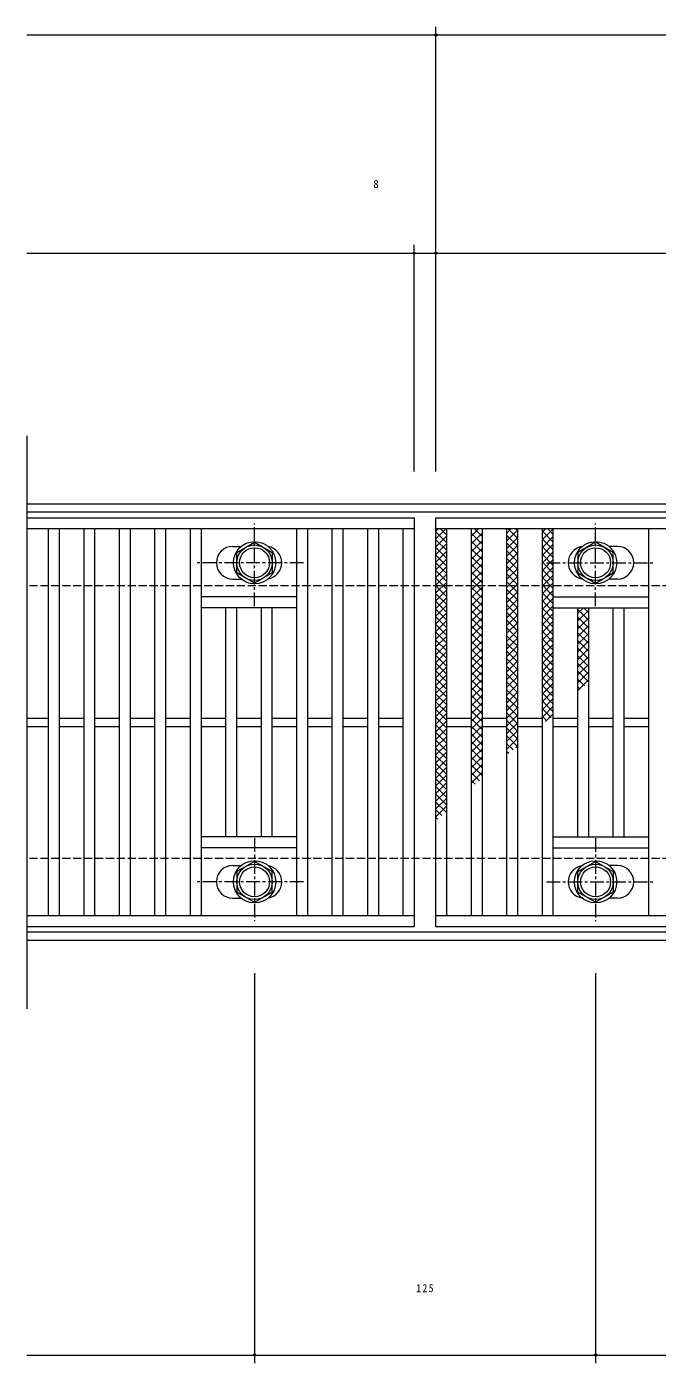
# Model space of a CAD drawing. Units: millimetres on the paper. Extents: x -28453 to 176, y -9817 to 9654.
# Drawn here: x -28452.8 to -28221.7, y 8982.8 to 9472.8 of the extents above; entities that cross this region are included whole.
import ezdxf
from ezdxf.enums import TextEntityAlignment as Align

# ---------------------------------------------------------------- set-up
doc = ezdxf.new("R2010")
doc.units = ezdxf.units.MM
doc.header["$PDMODE"] = 32
doc.header["$PDSIZE"] = 0.8
doc.linetypes.add('CHAIN1', pattern=[8, 5, -1, 1, -1])
doc.linetypes.add('DASHED3', pattern=[4, 3, -1])
for name, color, linetype, lineweight in [('C-1', 2, 'Continuous', 9), ('C-2', 3, 'Continuous', 9), ('C-4', 7, 'Continuous', 9), ('C-8', 4, 'Continuous', 9), ('C-9', 6, 'Continuous', 9)]:
    doc.layers.add(name, color=color, linetype=linetype, lineweight=lineweight)
doc.styles.add('ＭＳ ゴシック', font='')
doc.styles.get('ＭＳ ゴシック').set_extended_font_data('MS Gothic')

msp = doc.modelspace()

# ---------------------------------------------------------------- linework, layer by layer
at = {"layer": 'C-1'}
for p, q in [((-27160.795, 9297.833), (-28452.796, 9297.833)), ((-27160.795, 9294.833), (-28452.796, 9294.833)), ((-27160.795, 9140.833), (-28452.796, 9140.833)), ((-27160.795, 9137.833), (-28452.796, 9137.833))]:
    msp.add_line(p, q, dxfattribs=at)
at = {"layer": 'C-1', "linetype": 'DASHED3'}
for p, q in [((-27160.795, 9267.833), (-28452.796, 9267.833)), ((-27160.795, 9167.833), (-28452.796, 9167.833))]:
    msp.add_line(p, q, dxfattribs=at)
at = {"layer": 'C-2'}
for p, q in [((-28452.796, 9322.833), (-28452.796, 9112.833)), ((-28452.796, 9292.833), (-28310.795, 9292.833)), ((-28310.795, 9292.833), (-28310.795, 9142.833)), ((-28452.796, 9288.833), (-28310.795, 9288.833)), ((-28444.796, 9146.832), (-28444.796, 9288.833)), ((-28440.796, 9146.832), (-28440.796, 9288.833)), ((-28431.796, 9146.832), (-28431.796, 9288.833)), ((-28427.796, 9146.832), (-28427.796, 9288.833)), ((-28418.796, 9146.832), (-28418.796, 9288.833)), ((-28414.796, 9146.832), (-28414.796, 9288.833)), ((-28405.796, 9146.832), (-28405.796, 9288.833)), ((-28401.796, 9146.832), (-28401.796, 9288.833)), ((-28392.796, 9146.832), (-28392.796, 9288.833)), ((-28388.796, 9146.832), (-28388.796, 9288.833)), ((-28353.796, 9146.832), (-28353.796, 9288.833)), ((-28349.796, 9146.832), (-28349.796, 9288.833)), ((-28340.796, 9146.832), (-28340.796, 9288.833)), ((-28336.796, 9146.832), (-28336.796, 9288.833)), ((-28327.796, 9146.832), (-28327.796, 9288.833)), ((-28323.796, 9146.832), (-28323.796, 9288.833)), ((-28314.795, 9146.832), (-28314.795, 9288.833)), ((-28302.795, 9288.833), (-27310.795, 9288.833)), ((-28298.795, 9146.832), (-28298.795, 9288.833)), ((-28289.795, 9146.832), (-28289.795, 9288.833)), ((-28285.795, 9146.832), (-28285.795, 9288.833)), ((-28276.795, 9146.832), (-28276.795, 9288.833)), ((-28272.795, 9146.832), (-28272.795, 9288.833)), ((-28263.795, 9146.832), (-28263.795, 9288.833)), ((-28259.795, 9146.832), (-28259.795, 9288.833)), ((-28224.795, 9146.832), (-28224.795, 9288.833)), ((-28377.296, 9282.332), (-28374.202, 9282.332)), ((-28236.295, 9282.332), (-28239.389, 9282.332)), ((-28377.296, 9270.333), (-28374.202, 9270.333)), ((-28236.295, 9270.333), (-28239.389, 9270.333)), ((-28353.795, 9263.833), (-28388.795, 9263.833)), ((-28259.795, 9263.833), (-28224.795, 9263.833)), ((-28353.795, 9259.833), (-28388.795, 9259.833)), ((-28379.796, 9175.832), (-28379.796, 9259.833)), ((-28375.796, 9175.832), (-28375.796, 9259.833)), ((-28366.796, 9175.832), (-28366.796, 9259.833)), ((-28362.796, 9175.832), (-28362.796, 9259.833)), ((-28259.795, 9259.833), (-28224.795, 9259.833)), ((-28250.795, 9175.832), (-28250.795, 9259.833)), ((-28246.795, 9175.832), (-28246.795, 9259.833)), ((-28237.795, 9175.832), (-28237.795, 9259.833)), ((-28233.795, 9175.832), (-28233.795, 9259.833)), ((-28452.796, 9219.333), (-28444.796, 9219.333)), ((-28440.796, 9219.333), (-28431.796, 9219.333)), ((-28427.796, 9219.333), (-28418.796, 9219.333)), ((-28414.796, 9219.333), (-28405.796, 9219.333)), ((-28401.796, 9219.333), (-28392.796, 9219.333)), ((-28388.796, 9219.333), (-28379.796, 9219.333)), ((-28375.796, 9219.333), (-28366.796, 9219.333)), ((-28362.796, 9219.333), (-28353.796, 9219.333)), ((-28349.796, 9219.333), (-28340.796, 9219.333)), ((-28336.796, 9219.333), (-28327.796, 9219.333)), ((-28323.796, 9219.333), (-28314.796, 9219.333)), ((-28298.795, 9219.333), (-28289.795, 9219.333)), ((-28285.795, 9219.333), (-28276.795, 9219.333)), ((-28272.795, 9219.333), (-28263.795, 9219.333)), ((-28259.795, 9219.333), (-28250.795, 9219.333)), ((-28246.795, 9219.333), (-28237.795, 9219.333)), ((-28233.795, 9219.333), (-28224.795, 9219.333)), ((-28452.796, 9216.333), (-28444.796, 9216.333)), ((-28440.796, 9216.333), (-28431.796, 9216.333)), ((-28427.796, 9216.333), (-28418.796, 9216.333)), ((-28414.796, 9216.333), (-28405.796, 9216.333)), ((-28401.796, 9216.333), (-28392.796, 9216.333)), ((-28388.796, 9216.333), (-28379.796, 9216.333)), ((-28375.796, 9216.333), (-28366.796, 9216.333)), ((-28362.796, 9216.333), (-28353.796, 9216.333)), ((-28349.796, 9216.333), (-28340.796, 9216.333)), ((-28336.796, 9216.333), (-28327.796, 9216.333)), ((-28323.796, 9216.333), (-28314.796, 9216.333)), ((-28298.795, 9216.333), (-28289.795, 9216.333)), ((-28285.795, 9216.333), (-28276.795, 9216.333)), ((-28272.795, 9216.333), (-28263.795, 9216.333)), ((-28259.795, 9216.333), (-28250.795, 9216.333)), ((-28246.795, 9216.333), (-28237.795, 9216.333)), ((-28233.795, 9216.333), (-28224.795, 9216.333)), ((-28353.795, 9175.832), (-28388.795, 9175.832)), ((-28259.795, 9175.832), (-28224.795, 9175.832)), ((-28353.795, 9171.832), (-28388.795, 9171.832)), ((-28259.795, 9171.832), (-28224.795, 9171.832)), ((-28377.296, 9165.332), (-28374.202, 9165.332)), ((-28236.295, 9165.332), (-28239.389, 9165.332)), ((-28377.296, 9153.333), (-28374.202, 9153.333)), ((-28236.295, 9153.333), (-28239.389, 9153.333)), ((-28310.795, 9146.832), (-28452.796, 9146.832)), ((-27310.795, 9146.832), (-28302.795, 9146.832)), ((-28310.795, 9142.833), (-28452.796, 9142.833)), ((-27310.795, 9142.833), (-28302.795, 9142.833))]:
    msp.add_line(p, q, dxfattribs=at)
msp.add_lwpolyline([(-28302.795, 9142.833), (-28302.795, 9292.833), (-27310.795, 9292.833)], dxfattribs=at)
for centre, start, end in [((-28377.296, 9276.333), 90, 270), ((-28365.295, 9276.333), 279.67155, 80.34244), ((-28248.296, 9276.333), 99.65756, 260.32845), ((-28236.295, 9276.333), 270, 90), ((-28377.296, 9159.332), 90, 270), ((-28365.295, 9159.332), 279.65756, 80.32845), ((-28248.296, 9159.332), 99.67155, 260.34244), ((-28236.295, 9159.332), 270, 90)]:
    msp.add_arc(centre, 6, start, end, dxfattribs=at)
at = {"layer": 'C-4'}
for p, q in [((-28302.795, 9309.833), (-28302.795, 9472.833)), ((-28452.796, 9469.832), (-27160.795, 9469.832)), ((-28452.796, 9389.833), (-27160.795, 9389.833)), ((-28310.796, 9309.833), (-28310.796, 9392.833)), ((-28369.295, 9125.833), (-28369.295, 8982.833)), ((-28244.296, 9125.833), (-28244.296, 8982.833)), ((-28452.796, 8985.833), (-27160.795, 8985.833))]:
    msp.add_line(p, q, dxfattribs=at)
for p in [(-28302.795, 9469.832), (-28310.796, 9389.833), (-28302.795, 9389.833), (-28369.295, 8985.833), (-28244.296, 8985.833)]:
    msp.add_point(p, dxfattribs=at)
at = {"layer": 'C-8', "linetype": 'CHAIN1'}
for p, q in [((-28369.296, 9260.36), (-28369.296, 9290.716)), ((-28244.295, 9260.36), (-28244.295, 9290.716)), ((-28351.326, 9276.333), (-28391.016, 9276.333)), ((-28262.265, 9276.333), (-28222.575, 9276.333)), ((-28369.296, 9175.306), (-28369.296, 9144.95)), ((-28244.295, 9175.306), (-28244.295, 9144.95)), ((-28351.326, 9159.333), (-28391.016, 9159.333)), ((-28262.265, 9159.333), (-28222.575, 9159.333))]:
    msp.add_line(p, q, dxfattribs=at)
at = {"layer": 'C-8'}
for points in [[(-28375.795, 9272.58), (-28375.795, 9280.085), (-28369.296, 9283.838), (-28362.795, 9280.085), (-28362.795, 9272.58), (-28369.296, 9268.827)], [(-28237.796, 9272.58), (-28237.796, 9280.085), (-28244.295, 9283.838), (-28250.796, 9280.085), (-28250.796, 9272.58), (-28244.295, 9268.827)], [(-28375.795, 9163.085), (-28375.795, 9155.58), (-28369.296, 9151.827), (-28362.795, 9155.58), (-28362.795, 9163.085), (-28369.296, 9166.838)], [(-28237.796, 9163.085), (-28237.796, 9155.58), (-28244.295, 9151.827), (-28250.796, 9155.58), (-28250.796, 9163.085), (-28244.295, 9166.838)]]:
    msp.add_lwpolyline(points, close=True, dxfattribs=at)
for centre, radius in [((-28369.296, 9276.333), 7.75), ((-28369.296, 9276.333), 6.5), ((-28369.296, 9276.333), 5.5), ((-28244.295, 9276.333), 7.75), ((-28244.295, 9276.333), 6.5), ((-28244.295, 9276.333), 5.5), ((-28369.296, 9159.333), 7.75), ((-28369.296, 9159.333), 6.5), ((-28369.296, 9159.333), 5.5), ((-28244.295, 9159.333), 7.75), ((-28244.295, 9159.333), 6.5), ((-28244.295, 9159.333), 5.5)]:
    msp.add_circle(centre, radius, dxfattribs=at)
at = {"layer": 'C-9'}
for p, q in [((-28302.796, 9285.042), (-28299.005, 9288.833)), ((-28302.796, 9287.871), (-28301.833, 9288.833)), ((-28302.796, 9287.594), (-28298.796, 9283.594)), ((-28302.796, 9282.214), (-28298.796, 9286.214)), ((-28301.206, 9288.833), (-28298.796, 9286.422)), ((-28289.795, 9286.157), (-28287.119, 9288.833)), ((-28289.795, 9283.329), (-28285.796, 9287.329)), ((-28289.795, 9286.993), (-28285.796, 9282.993)), ((-28288.808, 9288.833), (-28285.796, 9285.821)), ((-28285.979, 9288.833), (-28285.796, 9288.65)), ((-28276.796, 9287.225), (-28275.187, 9288.833)), ((-28276.796, 9284.396), (-28272.795, 9288.396)), ((-28276.796, 9286.345), (-28272.795, 9282.345)), ((-28276.796, 9281.568), (-28272.795, 9285.568)), ((-28276.456, 9288.833), (-28272.795, 9285.173)), ((-28273.627, 9288.833), (-28272.795, 9288.002)), ((-28263.796, 9287.617), (-28262.579, 9288.833)), ((-28263.796, 9284.788), (-28259.795, 9288.788)), ((-28263.796, 9287.849), (-28259.795, 9283.849)), ((-28263.796, 9281.959), (-28259.795, 9285.96)), ((-28261.951, 9288.833), (-28259.795, 9286.677)), ((-28302.796, 9284.766), (-28298.796, 9280.765)), ((-28302.796, 9279.386), (-28298.796, 9283.386)), ((-28302.796, 9281.937), (-28298.796, 9277.937)), ((-28289.795, 9280.5), (-28285.796, 9284.5)), ((-28289.795, 9284.164), (-28285.796, 9280.165)), ((-28289.795, 9277.672), (-28285.796, 9281.672)), ((-28289.795, 9281.336), (-28285.796, 9277.336)), ((-28276.796, 9283.516), (-28272.795, 9279.517)), ((-28276.796, 9278.74), (-28272.795, 9282.739)), ((-28276.796, 9280.688), (-28272.795, 9276.688)), ((-28263.796, 9285.021), (-28259.795, 9281.021)), ((-28263.796, 9279.131), (-28259.795, 9283.131)), ((-28263.796, 9282.192), (-28259.795, 9278.192)), ((-28302.796, 9276.558), (-28298.796, 9280.557)), ((-28302.796, 9279.109), (-28298.796, 9275.109)), ((-28302.796, 9273.729), (-28298.796, 9277.729)), ((-28302.796, 9276.28), (-28298.796, 9272.28)), ((-28289.795, 9274.843), (-28285.796, 9278.844)), ((-28289.795, 9278.508), (-28285.796, 9274.507)), ((-28289.795, 9272.015), (-28285.796, 9276.015)), ((-28276.796, 9275.911), (-28272.795, 9279.911)), ((-28276.796, 9277.86), (-28272.795, 9273.859)), ((-28276.796, 9273.083), (-28272.795, 9277.083)), ((-28263.796, 9276.303), (-28259.795, 9280.302)), ((-28263.796, 9279.364), (-28259.795, 9275.364)), ((-28263.796, 9273.474), (-28259.795, 9277.474)), ((-28263.796, 9276.535), (-28259.795, 9272.535)), ((-28302.796, 9270.9), (-28298.796, 9274.901)), ((-28302.796, 9273.452), (-28298.796, 9269.451)), ((-28302.796, 9268.072), (-28298.796, 9272.072)), ((-28289.795, 9275.679), (-28285.796, 9271.679)), ((-28289.795, 9269.186), (-28285.796, 9273.186)), ((-28289.795, 9272.851), (-28285.796, 9268.85)), ((-28276.796, 9275.031), (-28272.795, 9271.031)), ((-28276.796, 9270.254), (-28272.795, 9274.255)), ((-28276.796, 9272.202), (-28272.795, 9268.203)), ((-28276.796, 9267.426), (-28272.795, 9271.426)), ((-28263.796, 9270.646), (-28259.795, 9274.646)), ((-28263.796, 9273.707), (-28259.795, 9269.707)), ((-28263.796, 9267.818), (-28259.795, 9271.817)), ((-28263.796, 9270.878), (-28259.795, 9266.878)), ((-28302.796, 9270.624), (-28298.796, 9266.623)), ((-28302.796, 9265.244), (-28298.796, 9269.243)), ((-28302.796, 9267.795), (-28298.796, 9263.795)), ((-28302.796, 9262.415), (-28298.796, 9266.415)), ((-28289.795, 9266.358), (-28285.796, 9270.358)), ((-28289.795, 9270.022), (-28285.796, 9266.022)), ((-28289.795, 9263.53), (-28285.796, 9267.53)), ((-28289.795, 9267.194), (-28285.796, 9263.194)), ((-28276.796, 9269.374), (-28272.795, 9265.374)), ((-28276.796, 9264.597), (-28272.795, 9268.597)), ((-28276.796, 9266.546), (-28272.795, 9262.546)), ((-28263.796, 9264.989), (-28259.795, 9268.989)), ((-28263.796, 9268.05), (-28259.795, 9264.05)), ((-28263.796, 9262.16), (-28259.795, 9266.161)), ((-28302.796, 9264.967), (-28298.796, 9260.967)), ((-28302.796, 9259.587), (-28298.796, 9263.587)), ((-28302.796, 9262.138), (-28298.796, 9258.138)), ((-28289.795, 9260.702), (-28285.796, 9264.701)), ((-28289.795, 9264.366), (-28285.796, 9260.366)), ((-28289.795, 9257.873), (-28285.796, 9261.873)), ((-28289.795, 9261.537), (-28285.796, 9257.537)), ((-28276.796, 9261.769), (-28272.795, 9265.769)), ((-28276.796, 9263.718), (-28272.795, 9259.718)), ((-28276.796, 9258.941), (-28272.795, 9262.941)), ((-28263.796, 9265.221), (-28259.795, 9261.222)), ((-28263.796, 9259.332), (-28259.795, 9263.332)), ((-28263.796, 9262.393), (-28259.795, 9258.393)), ((-28302.796, 9256.759), (-28298.796, 9260.758)), ((-28302.796, 9259.31), (-28298.796, 9255.31)), ((-28302.796, 9253.93), (-28298.796, 9257.93)), ((-28302.796, 9256.481), (-28298.796, 9252.481)), ((-28289.795, 9255.044), (-28285.796, 9259.045)), ((-28289.795, 9258.709), (-28285.796, 9254.709)), ((-28289.795, 9252.216), (-28285.796, 9256.216)), ((-28276.796, 9260.889), (-28272.795, 9256.889)), ((-28276.796, 9256.112), (-28272.795, 9260.112)), ((-28276.796, 9258.061), (-28272.795, 9254.06)), ((-28276.796, 9253.284), (-28272.795, 9257.284)), ((-28263.796, 9256.504), (-28259.795, 9260.503)), ((-28263.796, 9259.565), (-28259.795, 9255.565)), ((-28263.796, 9253.675), (-28259.795, 9257.675)), ((-28263.796, 9256.736), (-28259.795, 9252.736)), ((-28250.796, 9257.799), (-28248.762, 9259.833)), ((-28250.796, 9259.145), (-28246.795, 9255.145)), ((-28250.796, 9254.971), (-28246.795, 9258.971)), ((-28250.796, 9256.316), (-28246.795, 9252.316)), ((-28250.796, 9252.142), (-28246.795, 9256.142)), ((-28248.655, 9259.833), (-28246.795, 9257.973)), ((-28302.796, 9251.101), (-28298.796, 9255.102)), ((-28302.796, 9253.653), (-28298.796, 9249.653)), ((-28302.796, 9248.273), (-28298.796, 9252.273)), ((-28289.795, 9255.88), (-28285.796, 9251.88)), ((-28289.795, 9249.388), (-28285.796, 9253.387)), ((-28289.795, 9253.052), (-28285.796, 9249.052)), ((-28276.796, 9255.232), (-28272.795, 9251.232)), ((-28276.796, 9250.455), (-28272.795, 9254.456)), ((-28276.796, 9252.404), (-28272.795, 9248.404)), ((-28276.796, 9247.627), (-28272.795, 9251.627)), ((-28263.796, 9250.847), (-28259.795, 9254.847)), ((-28263.796, 9253.908), (-28259.795, 9249.908)), ((-28263.796, 9248.018), (-28259.795, 9252.019)), ((-28250.796, 9253.488), (-28246.795, 9249.488)), ((-28250.796, 9249.314), (-28246.795, 9253.314)), ((-28302.796, 9250.824), (-28298.796, 9246.825)), ((-28302.796, 9245.445), (-28298.796, 9249.444)), ((-28302.796, 9247.996), (-28298.796, 9243.996)), ((-28302.796, 9242.616), (-28298.796, 9246.616)), ((-28289.795, 9246.559), (-28285.796, 9250.559)), ((-28289.795, 9250.223), (-28285.796, 9246.224)), ((-28289.795, 9243.731), (-28285.796, 9247.731)), ((-28289.795, 9247.395), (-28285.796, 9243.395)), ((-28276.796, 9249.575), (-28272.795, 9245.576)), ((-28276.796, 9244.799), (-28272.795, 9248.798)), ((-28276.796, 9246.747), (-28272.795, 9242.747)), ((-28263.796, 9251.08), (-28259.795, 9247.079)), ((-28263.796, 9245.19), (-28259.795, 9249.19)), ((-28263.796, 9248.251), (-28259.795, 9244.251)), ((-28263.796, 9242.361), (-28259.795, 9246.362)), ((-28250.796, 9250.659), (-28246.795, 9246.659)), ((-28250.796, 9246.486), (-28246.795, 9250.485)), ((-28250.796, 9247.831), (-28246.795, 9243.831)), ((-28250.796, 9243.657), (-28246.795, 9247.657)), ((-28302.796, 9245.168), (-28298.796, 9241.168)), ((-28302.796, 9239.788), (-28298.796, 9243.788)), ((-28302.796, 9242.339), (-28298.796, 9238.339)), ((-28289.795, 9240.903), (-28285.796, 9244.902)), ((-28289.795, 9244.567), (-28285.796, 9240.567)), ((-28289.795, 9238.074), (-28285.796, 9242.074)), ((-28289.795, 9241.738), (-28285.796, 9237.738)), ((-28276.796, 9241.97), (-28272.795, 9245.97)), ((-28276.796, 9243.919), (-28272.795, 9239.919)), ((-28276.796, 9239.142), (-28272.795, 9243.142)), ((-28263.796, 9245.422), (-28259.795, 9241.423)), ((-28263.796, 9239.533), (-28259.795, 9243.533)), ((-28263.796, 9242.594), (-28259.795, 9238.594)), ((-28250.796, 9245.003), (-28246.795, 9241.003)), ((-28250.796, 9240.828), (-28246.795, 9244.829)), ((-28250.796, 9242.174), (-28246.795, 9238.174)), ((-28250.796, 9238), (-28246.795, 9242.001)), ((-28302.796, 9236.96), (-28298.796, 9240.959)), ((-28302.796, 9239.511), (-28298.796, 9235.511)), ((-28302.796, 9234.131), (-28298.796, 9238.131)), ((-28302.796, 9236.682), (-28298.796, 9232.683)), ((-28289.795, 9235.245), (-28285.796, 9239.246)), ((-28289.795, 9238.91), (-28285.796, 9234.909)), ((-28276.796, 9241.09), (-28272.795, 9237.09)), ((-28276.796, 9236.314), (-28272.795, 9240.313)), ((-28276.796, 9238.262), (-28272.795, 9234.261)), ((-28276.796, 9233.485), (-28272.795, 9237.485)), ((-28263.796, 9236.705), (-28259.795, 9240.704)), ((-28263.796, 9239.766), (-28259.795, 9235.766)), ((-28263.796, 9233.876), (-28259.795, 9237.876)), ((-28263.796, 9236.937), (-28259.795, 9232.938)), ((-28250.796, 9239.346), (-28246.795, 9235.346)), ((-28250.796, 9235.172), (-28246.795, 9239.172)), ((-28250.796, 9236.517), (-28246.795, 9232.517)), ((-28302.796, 9231.302), (-28298.796, 9235.303)), ((-28302.796, 9233.854), (-28298.796, 9229.854)), ((-28302.796, 9228.474), (-28298.796, 9232.474)), ((-28289.795, 9232.417), (-28285.796, 9236.417)), ((-28289.795, 9236.081), (-28285.796, 9232.081)), ((-28289.795, 9229.589), (-28285.796, 9233.589)), ((-28289.795, 9233.253), (-28285.796, 9229.253)), ((-28276.796, 9235.433), (-28272.795, 9231.433)), ((-28276.796, 9230.656), (-28272.795, 9234.657)), ((-28276.796, 9232.604), (-28272.795, 9228.605)), ((-28276.796, 9227.828), (-28272.795, 9231.828)), ((-28263.796, 9231.048), (-28259.795, 9235.048)), ((-28263.796, 9234.109), (-28259.795, 9230.109)), ((-28263.796, 9228.22), (-28259.795, 9232.219)), ((-28250.796, 9232.343), (-28246.795, 9236.343)), ((-28250.796, 9233.689), (-28248.339, 9231.233)), ((-28250.796, 9229.515), (-28246.795, 9233.515)), ((-28302.796, 9231.026), (-28298.796, 9227.026)), ((-28302.796, 9225.646), (-28298.796, 9229.646)), ((-28302.796, 9228.197), (-28298.796, 9224.197)), ((-28302.796, 9222.817), (-28298.796, 9226.817)), ((-28289.795, 9226.76), (-28285.796, 9230.761)), ((-28289.795, 9230.425), (-28285.796, 9226.424)), ((-28289.795, 9223.932), (-28285.796, 9227.932)), ((-28289.795, 9227.596), (-28285.796, 9223.596)), ((-28276.796, 9229.776), (-28272.795, 9225.777)), ((-28276.796, 9225), (-28272.795, 9229)), ((-28276.796, 9226.948), (-28272.795, 9222.948)), ((-28263.796, 9231.281), (-28259.795, 9227.28)), ((-28263.796, 9225.391), (-28259.795, 9229.391)), ((-28263.796, 9228.452), (-28259.795, 9224.452)), ((-28250.796, 9230.861), (-28249.928, 9229.992)), ((-28302.796, 9225.369), (-28298.796, 9221.369)), ((-28302.796, 9219.989), (-28298.796, 9223.989)), ((-28302.796, 9222.541), (-28298.796, 9218.54)), ((-28289.795, 9221.104), (-28285.796, 9225.103)), ((-28289.795, 9224.767), (-28285.796, 9220.768)), ((-28289.795, 9218.275), (-28285.796, 9222.275)), ((-28289.795, 9221.939), (-28285.796, 9217.939)), ((-28276.796, 9222.171), (-28272.795, 9226.171)), ((-28276.796, 9224.12), (-28272.795, 9220.12)), ((-28276.796, 9219.343), (-28272.795, 9223.343)), ((-28263.796, 9222.562), (-28259.795, 9226.563)), ((-28263.796, 9225.623), (-28259.795, 9221.624)), ((-28263.796, 9219.734), (-28259.795, 9223.734)), ((-28263.796, 9222.795), (-28260.634, 9219.634)), ((-28302.796, 9217.161), (-28298.796, 9221.16)), ((-28302.796, 9219.712), (-28298.796, 9215.712)), ((-28302.796, 9214.332), (-28298.796, 9218.332)), ((-28289.795, 9215.446), (-28285.796, 9219.447)), ((-28289.795, 9219.111), (-28285.796, 9215.11)), ((-28276.796, 9221.291), (-28272.795, 9217.291)), ((-28276.796, 9216.514), (-28272.795, 9220.514)), ((-28276.796, 9218.463), (-28272.795, 9214.462)), ((-28276.796, 9213.685), (-28272.795, 9217.686)), ((-28263.796, 9219.967), (-28262.222, 9218.394)), ((-28262.613, 9218.089), (-28259.795, 9220.906)), ((-28302.796, 9216.883), (-28298.796, 9212.884)), ((-28302.796, 9211.504), (-28298.796, 9215.504)), ((-28302.796, 9214.055), (-28298.796, 9210.055)), ((-28302.796, 9208.675), (-28298.796, 9212.675)), ((-28289.795, 9212.618), (-28285.796, 9216.618)), ((-28289.795, 9216.282), (-28285.796, 9212.282)), ((-28289.795, 9209.79), (-28285.796, 9213.79)), ((-28289.795, 9213.454), (-28285.796, 9209.454)), ((-28276.796, 9215.634), (-28272.795, 9211.634)), ((-28276.796, 9210.857), (-28272.795, 9214.857)), ((-28276.796, 9212.806), (-28272.928, 9208.939)), ((-28276.796, 9208.029), (-28272.795, 9212.029)), ((-28302.796, 9211.227), (-28298.796, 9207.227)), ((-28302.796, 9205.847), (-28298.796, 9209.847)), ((-28302.796, 9208.398), (-28298.796, 9204.399)), ((-28289.795, 9206.961), (-28285.796, 9210.961)), ((-28289.795, 9210.626), (-28285.796, 9206.625)), ((-28289.795, 9204.133), (-28285.796, 9208.133)), ((-28289.795, 9207.797), (-28285.796, 9203.797)), ((-28276.796, 9209.978), (-28274.517, 9207.698)), ((-28276.796, 9207.149), (-28276.105, 9206.459)), ((-28273.518, 9208.479), (-28272.795, 9209.201)), ((-28302.796, 9203.018), (-28298.796, 9207.018)), ((-28302.796, 9205.57), (-28298.796, 9201.57)), ((-28302.796, 9200.19), (-28298.796, 9204.19)), ((-28302.796, 9202.742), (-28298.796, 9198.741)), ((-28289.795, 9201.305), (-28285.796, 9205.305)), ((-28289.795, 9204.968), (-28285.796, 9200.969)), ((-28289.795, 9198.476), (-28285.796, 9202.476)), ((-28302.796, 9197.362), (-28298.796, 9201.361)), ((-28302.796, 9199.913), (-28298.796, 9195.913)), ((-28302.796, 9194.533), (-28298.796, 9198.533)), ((-28289.795, 9202.14), (-28285.796, 9198.14)), ((-28289.795, 9195.648), (-28285.796, 9199.648)), ((-28289.795, 9199.312), (-28286.811, 9196.327)), ((-28302.796, 9197.084), (-28298.796, 9193.084)), ((-28302.796, 9191.705), (-28298.796, 9195.705)), ((-28302.796, 9194.256), (-28298.796, 9190.256)), ((-28302.796, 9188.876), (-28298.796, 9192.877)), ((-28289.795, 9196.483), (-28288.399, 9195.087)), ((-28302.796, 9191.428), (-28298.796, 9187.428)), ((-28302.796, 9186.048), (-28298.796, 9190.048)), ((-28302.796, 9188.599), (-28299.106, 9184.909)), ((-28302.796, 9183.219), (-28298.796, 9187.22)), ((-28302.796, 9185.771), (-28300.694, 9183.669)), ((-28302.796, 9182.943), (-28302.282, 9182.429))]:
    msp.add_line(p, q, dxfattribs=at)

# ---------------------------------------------------------------- texts
at = {"layer": 'C-4', "color": 2, "style": 'ＭＳ ゴシック'}
msp.add_text('8', height=2.933, dxfattribs=at).set_placement((-28325.757, 9412.833), align=Align.BOTTOM_LEFT)
at = {"layer": 'C-4', "color": 2, "insert": (-28310.046, 9008.833), "char_height": 2.933, "attachment_point": 7, "style": 'ＭＳ ゴシック'}
msp.add_mtext('\\T1.27;\\W0.9;125', dxfattribs=at)

doc.saveas('drawing.dxf')
